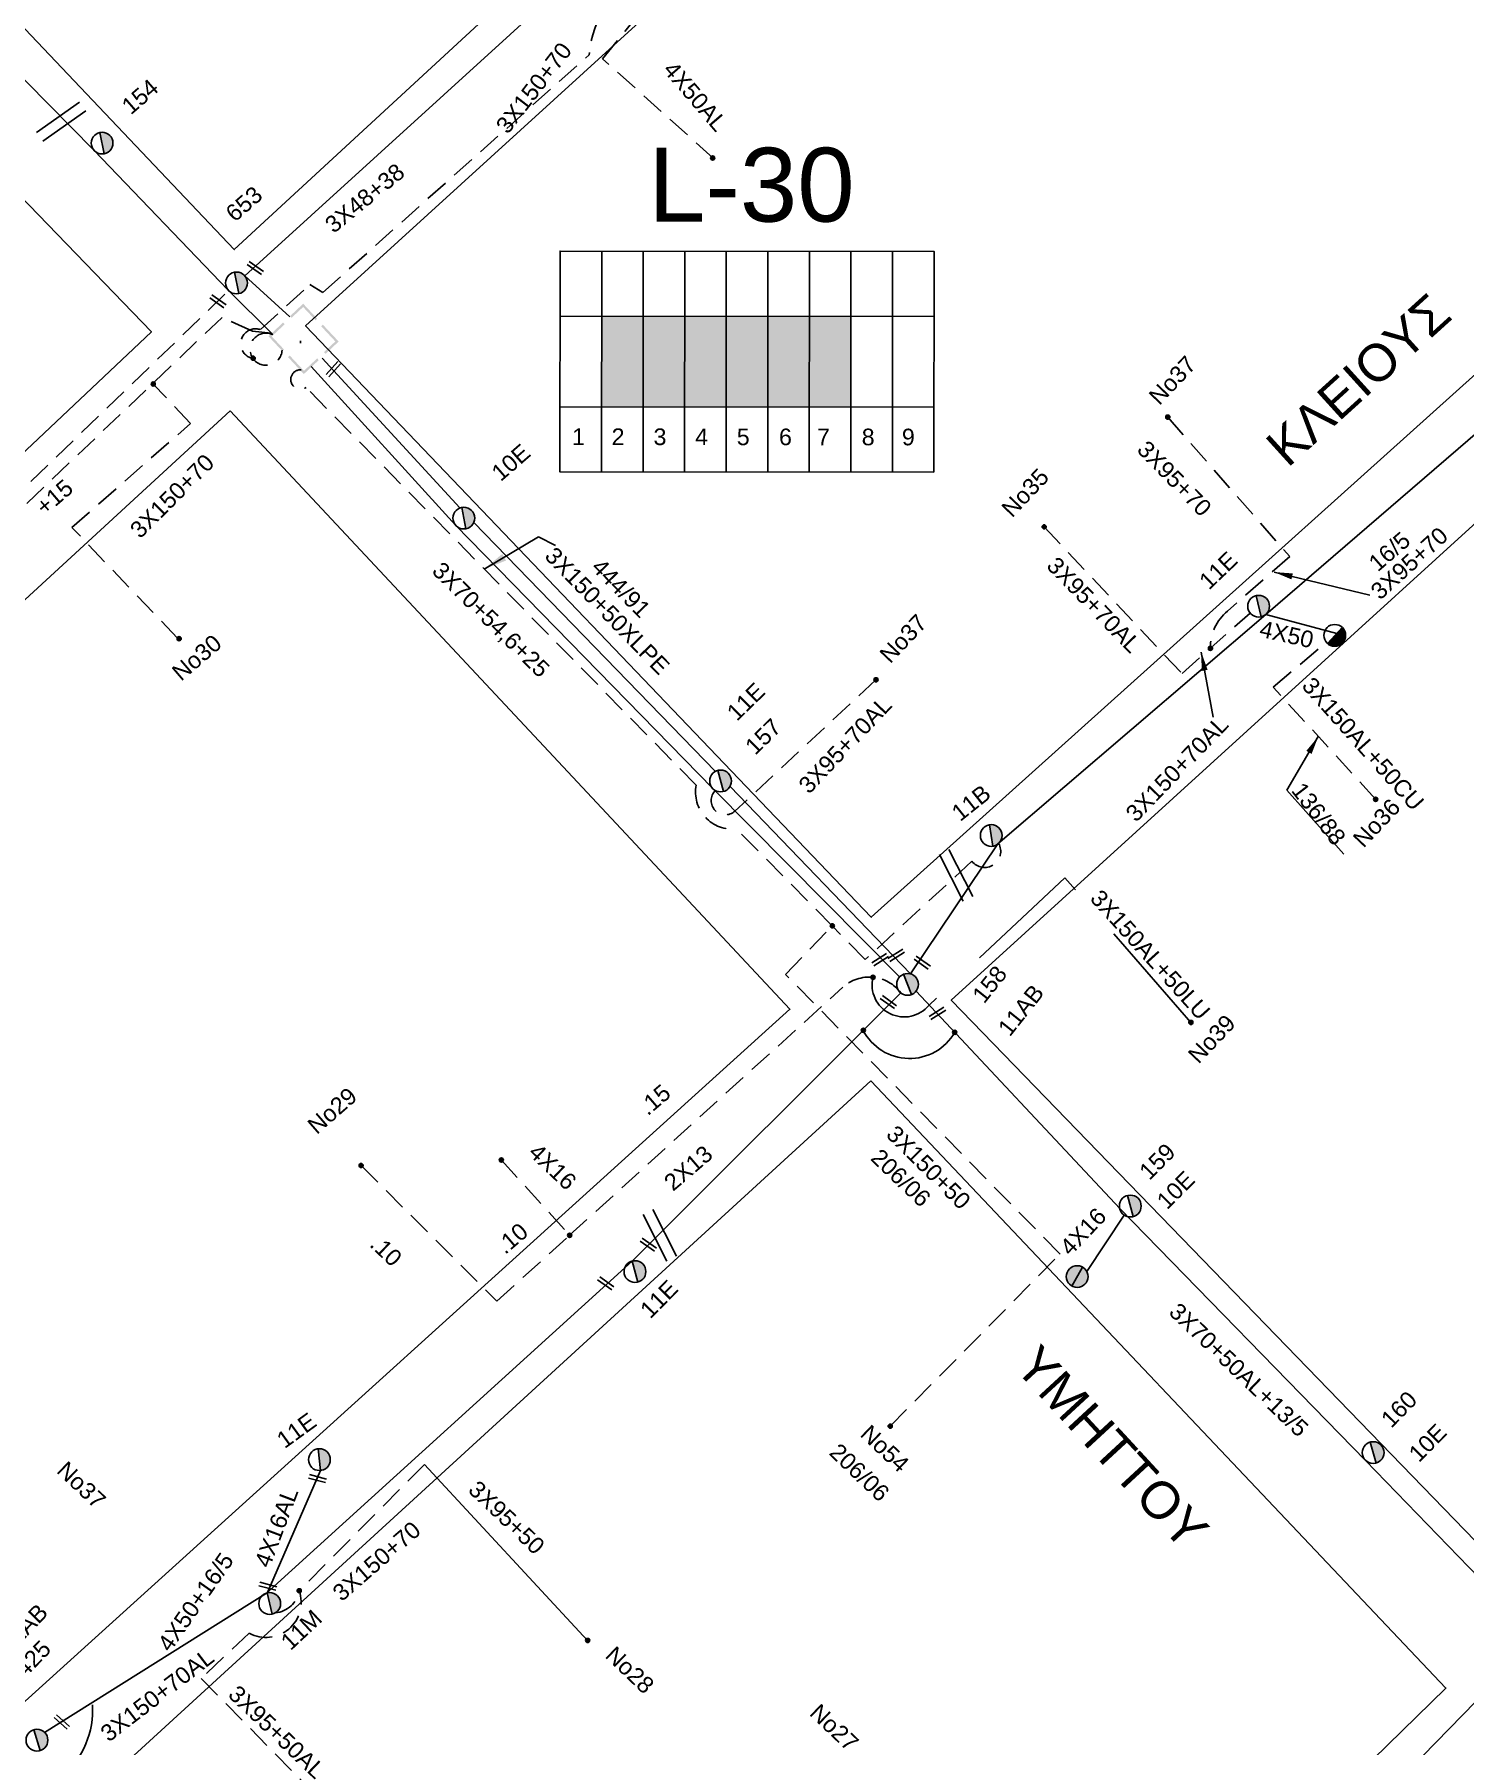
# Model space of a CAD drawing. Header units: millimetres. Extents: x 745 to 5694, y 762 to 3401.
# Drawn here: x 2304 to 2458.9, y 1623 to 1808.3 of the extents above; entities that cross this region are included whole.
import ezdxf
from ezdxf.enums import TextEntityAlignment as Align

# ---------------------------------------------------------------- set-up
doc = ezdxf.new("R2010")
doc.units = ezdxf.units.MM
doc.linetypes.add('DASHED', pattern=[19.05, 12.7, -6.35])
for name, color, linetype in [('Άγνωστα', 7, 'Continuous'), ('Ασφαλειοκιβώτια Χ.Τ 9 αναχωρήσεων', 7, 'Continuous'), ('Γυμνά εναέρια ΧΤ (3Φ)   4x16AL', 7, 'Continuous'), ('Γυμνά εναέρια ΧΤ και ΦΟΠ (3Φ)   4x50+16AL', 7, 'Continuous'), ('Εναέρια παροχή ΧΤ 4x16', 7, 'SYN_LINE'), ('Επιγραφές - Σχήματα', 7, 'Continuous'), ('Καλώδια ΧΤ   3x150+70AL', 7, 'DASHED'), ('Καλώδια ΧΤ   3x150AL+50CU', 7, 'DASHED'), ('Μηχανική τομή', 7, 'Continuous'), ('Στύλος Ξύλινος', 7, 'Continuous'), ('Στύλος Ξύλινος @ 1', 7, 'Continuous'), ('Στύλος ΦΜ', 7, 'Continuous'), ('Στύλος ΦΜ @ 1', 7, 'Continuous'), ('Συνδέσεις', 7, 'Continuous'), ('Τομή', 7, 'Continuous'), ('Υπόβαθρο ΔΕΗ', 7, 'Continuous'), ('Υπόγεια Καλώδια Δικτύου ΧΤ   .10', 7, 'DASHED'), ('Υπόγεια Καλώδια Δικτύου ΧΤ   .15', 7, 'DASHED'), ('Υπόγεια καλώδια Παροχών ΧΤ   4x50AL', 7, 'DASHED')]:
    doc.layers.add(name, color=color, linetype=linetype)
doc.styles.add('arial', font='arial.ttf')
doc.styles.get("Standard").update_dxf_attribs({"font": 'arial.ttf'})
doc.linetypes.add('SYN_LINE', pattern='A,0.5,-0.0001,["/\\/\\/\\/",Standard,S=0.1,R=0,X=0,Y=-0.05],-0.25', length=0.7501)
doc.dimstyles.new('ISO-25', dxfattribs={"dimtxt": 2.5, "dimasz": 2.5, "dimexe": 1.25, "dimexo": 0.625, "dimtad": 1, "dimtxsty": 'Standard', "dimcen": 2.5, "dimadec": 0, "dimazin": 0, "dimtfac": 1, "dimtmove": 0, "dimatfit": 3, "dimfxl": 1, "dimarcsym": 0})

# ---------------------------------------------------------------- blocks, each defined once
blk = doc.blocks.new('ΥΠΑΡΧΩΝ ΤΣΙΜΕΝΤΕΝΙΟΣ ΣΤΥΛΟΣ')
at = {"layer": 'Στύλος ΦΜ'}
blk.add_hatch(color=256, dxfattribs=at).paths.add_polyline_path([(-1.29, -2.28, 0.574793), (2.62, 0, 0.268822), (1.3, 2.27)])
blk.add_line((-1.29, -2.28), (1.3, 2.27), dxfattribs=at)
blk.add_circle((0, 0), 2.62, dxfattribs=at)
at = {"layer": 'Στύλος ΦΜ', "flags": 4}
for tag, p in [('ΑΡΙΘΜΟΣ', (-4.68, 8.05)), ('ΤΥΠΟΣ', (-4.91, 3.03))]:
    blk.add_attdef(tag, p, '', height=4, dxfattribs=at)
blk = doc.blocks.new('ΑΣΦΑΛΕΙΟΚΙΒΩΤΙΟ ΥΠΟΣΤΑΘΜΟΥ 9 ΑΝΑΧΩΡΗΣΕΩΝ')
at = {"layer": 'Ασφαλειοκιβώτια Χ.Τ 9 αναχωρήσεων', "ltscale": 40}
for p, q in [((-23.8, 40.36), (24.02, 40.36)), ((-9.72, 40.36), (-9.72, -40.64)), ((9.94, 40.36), (9.94, -40.64)), ((-23.8, 31.36), (24.02, 31.36)), ((-23.8, 22.36), (24.02, 22.36)), ((-23.8, 13.36), (24.02, 13.36)), ((-23.8, 4.36), (24.02, 4.36)), ((-23.8, -4.64), (24.02, -4.64)), ((-23.8, -13.64), (24.02, -13.64)), ((-23.8, -22.64), (24.02, -22.64)), ((-23.8, -31.64), (24.02, -31.64))]:
    blk.add_line(p, q, dxfattribs=at)
at = {"layer": 'Ασφαλειοκιβώτια Χ.Τ 9 αναχωρήσεων'}
blk.add_lwpolyline([(-23.8, -40.64), (24.02, -40.64), (24.02, 40.36), (-23.8, 40.36)], close=True, dxfattribs=at)
for s, p in [('1', (-17.96, 37.74)), ('2', (-17.96, 29.17)), ('3', (-17.96, 20.09)), ('4', (-17.96, 11.07)), ('5', (-17.96, 2.06)), ('6', (-17.96, -7.08)), ('7', (-17.96, -15.32)), ('8', (-17.96, -25)), ('9', (-17.96, -33.7))]:
    blk.add_text(s, height=3.6, rotation=270, dxfattribs=at).set_placement(p)
at = {"layer": 'Ασφαλειοκιβώτια Χ.Τ 9 αναχωρήσεων', "ltscale": 40}
for tag, height, p in [('ΟΝΟΜΑ', 5, (-0.16, 44.31)), ('ΚΕΙΜΕΝΟ 1', 2, (17.06, 35.59)), ('ΚΕΙΜΕΝΟ 2', 2, (17.06, 26.88)), ('ΚΕΙΜΕΝΟ 3', 2, (17.06, 17.69)), ('ΚΕΙΜΕΝΟ 4', 2, (17.06, 8.71)), ('ΚΕΙΜΕΝΟ 5', 2, (17.06, -0.13)), ('ΚΕΙΜΕΝΟ 6', 2, (17.06, -9.05)), ('ΚΕΙΜΕΝΟ 7', 2, (17.06, -18.13)), ('ΚΕΙΜΕΝΟ 8', 2, (17.06, -26.85)), ('ΚΕΙΜΕΝΟ 9', 2, (17.06, -35.99)), ('ΣΧ', 2, (-0.1, -42.64))]:
    blk.add_attdef(tag, text='', height=height, dxfattribs=at).set_placement(p, align=Align.MIDDLE_CENTER)
blk = doc.blocks.new('ΤΟΜΗ')
at = {"layer": 'Τομή', "ltscale": 40}
for p, q in [((-5.68, 0), (5.68, 0)), ((5.68, -2.33), (-5.68, -2.33))]:
    blk.add_line(p, q, dxfattribs=at)
blk = doc.blocks.new('ΜΗΧΑΝΙΚΗ ΤΟΜΗ')
at = {"layer": 'Μηχανική τομή', "ltscale": 40}
for p, q in [((-1.89, 0.78), (1.89, 0.78)), ((1.89, 0), (-1.89, 0))]:
    blk.add_line(p, q, dxfattribs=at)
blk = doc.blocks.new('_ΣΥΝΔΕΣΗ')
at = {"layer": 'Συνδέσεις', "linetype": 'SYN_LINE', "ltscale": 40}
blk.add_hatch(color=256, dxfattribs=at).paths.add_polyline_path([(0.5, -0.01, 1), (-0.5, -0.01, 1)])
at = {"layer": 'Συνδέσεις'}
blk.add_circle((0, -0.01), 0.5, dxfattribs=at)
blk = doc.blocks.new('ΥΠΑΡΧΩΝ ΞΥΛΙΝΟΣ ΣΤΥΛΟΣ')
at = {"layer": 'Στύλος Ξύλινος'}
h = blk.add_hatch(color=7, dxfattribs=at)
h.paths.add_polyline_path([(-2.62, 0, 0.270008), (-1.29, -2.28), (1.3, 2.27, 0.576266)])
h.paths.add_polyline_path([(-1.29, -2.28, 0.574793), (2.62, 0, 0.268822), (1.3, 2.27)])
at = {"layer": 'Στύλος Ξύλινος', "color": 7}
blk.add_line((-1.29, -2.28), (1.3, 2.27), dxfattribs=at)
blk.add_circle((0, 0), 2.62, dxfattribs=at)
at = {"layer": 'Στύλος Ξύλινος', "flags": 4}
for tag, p in [('ΑΡΙΘΜΟΣ', (-4.91, 8.6)), ('ΤΥΠΟΣ', (-4.85, 3.39))]:
    blk.add_attdef(tag, p, '', height=4, dxfattribs=at)

msp = doc.modelspace()

# ---------------------------------------------------------------- hatches: boundary and pattern name
at = {"layer": 'Άγνωστα', "ltscale": 0.2}
for color, points in [(173, [(2365.42, 1777.81), (2365.41, 1767.99), (2369.91, 1767.98), (2369.92, 1777.81)]), (2, [(2369.92, 1777.81), (2369.91, 1767.98), (2374.41, 1767.98), (2374.42, 1777.81)]), (151, [(2374.42, 1777.81), (2374.41, 1767.98), (2378.91, 1767.97), (2378.92, 1777.8)]), (6, [(2378.92, 1777.8), (2378.91, 1767.97), (2383.41, 1767.97), (2383.42, 1777.8)]), (85, [(2383.42, 1777.8), (2383.41, 1767.97), (2387.91, 1767.97), (2387.92, 1777.79)]), (1, [(2387.92, 1777.79), (2387.91, 1767.97), (2392.41, 1767.96), (2392.42, 1777.79)])]:
    msp.add_hatch(color=color, dxfattribs=at).paths.add_polyline_path(points)
at = {"layer": 'Επιγραφές - Σχήματα', "ltscale": 0.2}
h = msp.add_hatch(color=7, dxfattribs=at)
h.paths.add_polyline_path([(2334.62, 1777.55), (2333.11, 1779.16), (2332.7, 1778.78), (2332.71, 1778.44), (2333.1, 1778.81), (2334.44, 1777.38)])
h.paths.add_polyline_path([(2336.95, 1775.07), (2335.23, 1776.9), (2335.05, 1776.73), (2336.59, 1775.08), (2335.51, 1774.07), (2335.85, 1774.04)])
h.paths.add_polyline_path([(2335.85, 1774.04), (2335.51, 1774.07), (2335.35, 1773.92), (2335.52, 1773.74)])
h.paths.add_polyline_path([(2334.79, 1773.06), (2334.62, 1773.24), (2333.19, 1771.9), (2333.08, 1772.02), (2333.06, 1771.67), (2333.18, 1771.55)])
h.paths.add_polyline_path([(2333.08, 1772.02), (2331.65, 1773.55), (2331.47, 1773.38), (2333.06, 1771.67)])
h.paths.add_polyline_path([(2331.04, 1774.2), (2329.7, 1775.63), (2331.11, 1776.94), (2330.94, 1777.13), (2329.35, 1775.64), (2330.86, 1774.03)])
h.paths.add_polyline_path([(2332.71, 1778.44), (2332.7, 1778.78), (2331.69, 1777.83), (2331.86, 1777.65)])

# ---------------------------------------------------------------- linework, layer by layer
at = {"layer": 'Άγνωστα', "color": 2}
msp.add_line((2442.95, 1610.31), (2465.58, 1633.44), dxfattribs=at)
at = {"layer": 'Άγνωστα', "color": 173}
for points in [[(2326.78, 1782.18), (2362.69, 1814.87), (2394.68, 1843.6), (2427.4, 1873.97)], [(2331.67, 1777.74), (2326.78, 1782.18)]]:
    msp.add_lwpolyline(points, dxfattribs=at)
at = {"layer": 'Άγνωστα', "color": 6}
msp.add_lwpolyline([(2329.81, 1775.83), (2325, 1780.63), (2310.44, 1795.79)], dxfattribs=at)
at = {"layer": 'Άγνωστα', "color": 85}
for points in [[(2398.88, 1706.6), (2408.35, 1720.67), (2437.35, 1745.51), (2469.13, 1772.88), (2497.71, 1797.2)], [(2437.35, 1745.51), (2445.05, 1743.46)], [(2305.1, 1624.48), (2329.14, 1639.56), (2368.72, 1675.51)], [(2363.91, 1634.44), (2346.23, 1653.48)]]:
    msp.add_lwpolyline(points, dxfattribs=at)
at = {"layer": 'Άγνωστα', "color": 2, "linetype": 'DASHED', "ltscale": 0.2}
msp.add_lwpolyline([(2329.65, 1775.99), (2327.61, 1776.21), (2324.33, 1777.69), (2295.36, 1750.09, -0.994123), (2294.43, 1751.06, -0.40701)], format="xyb", dxfattribs=at)
at = {"layer": 'Άγνωστα', "color": 1, "linetype": 'DASHED', "ltscale": 0.2}
msp.add_lwpolyline([(2405.53, 1718.8), (2393.97, 1708.15), (2390.41, 1711.8), (2380.05, 1722.28, -0.502413), (2375.67, 1727.04), (2333.43, 1770.1, -1.417889), (2332.88, 1772.01)], format="xyb", dxfattribs=at)
at = {"layer": 'Άγνωστα', "color": 151, "linetype": 'SYN_LINE', "ltscale": 20}
msp.add_lwpolyline([(2397.69, 1706.27), (2377.47, 1726.66), (2349.61, 1755.19), (2333.98, 1772.37)], dxfattribs=at)
at = {"layer": 'Άγνωστα', "color": 85, "linetype": 'SYN_LINE', "ltscale": 20}
for points in [[(2335.17, 1773.28), (2350.07, 1757.06)], [(2351.58, 1755.49), (2377.77, 1728.53)], [(2379.34, 1726.91), (2398.88, 1706.6)]]:
    msp.add_lwpolyline(points, dxfattribs=at)
at = {"layer": 'Άγνωστα', "color": 2, "linetype": 'DASHED', "ltscale": 0.2}
msp.add_lwpolyline([(2319.5, 1742.96), (2308.06, 1754.94), (2320.92, 1766.2), (2316.8, 1770.52)], dxfattribs=at)
at = {"layer": 'Άγνωστα', "color": 85, "linetype": 'DASHED', "ltscale": 0.2}
for points in [[(2426.74, 1766.88), (2439.94, 1751.8), (2433.21, 1745.88)], [(2413.35, 1755.01), (2428.28, 1739.12)], [(2322.06, 1630.32), (2334.71, 1617.45)]]:
    msp.add_lwpolyline(points, dxfattribs=at)
at = {"layer": 'Άγνωστα', "color": 151, "linetype": 'DASHED', "ltscale": 0.2}
msp.add_lwpolyline([(2395.13, 1738.44), (2379.87, 1724.24, -0.984433), (2377.74, 1726.45, -1.211963)], format="xyb", dxfattribs=at)
at = {"layer": 'Άγνωστα', "color": 151, "linetype": 'DASHED'}
msp.add_lwpolyline([(2429.23, 1701.34), (2415.6, 1717.02), (2400.89, 1703.23, -0.799997), (2394.81, 1706.24, -1.435126)], format="xyb", dxfattribs=at)
at = {"layer": 'Άγνωστα', "color": 1, "linetype": 'DASHED', "ltscale": 0.2}
for points in [[(2415.07, 1676.27), (2385.34, 1706.55), (2390.41, 1711.8)], [(2396.67, 1657.63), (2415.07, 1676.27)]]:
    msp.add_lwpolyline(points, dxfattribs=at)
at = {"layer": 'Άγνωστα', "color": 151}
for points in [[(2368.72, 1675.51), (2397.83, 1704.55)], [(2466.04, 1635.43), (2448.15, 1653.93), (2421.54, 1681.21), (2399.48, 1704.74)]]:
    msp.add_lwpolyline(points, dxfattribs=at)
at = {"layer": 'Άγνωστα', "color": 85, "linetype": 'DASHED', "ltscale": 0.2}
msp.add_arc((2436.34, 1742), 4.99, 128.9269, 181.6009, dxfattribs=at)
at = {"layer": 'Άγνωστα', "color": 1, "linetype": 'DASHED', "ltscale": 0.2}
msp.add_arc((2406.91, 1719.86), 1.74, 217.2586, 29.8218, dxfattribs=at)
at = {"layer": 'Γυμνά εναέρια ΧΤ (3Φ)   4x16AL', "color": 85, "ltscale": 0.2}
msp.add_lwpolyline([(2329.21, 1639.57), (2334.99, 1652.84)], dxfattribs=at)
at = {"layer": 'Γυμνά εναέρια ΧΤ και ΦΟΠ (3Φ)   4x50+16AL', "color": 85}
msp.add_lwpolyline([(2310.44, 1795.79), (2286.18, 1820.42), (2260, 1848.33)], dxfattribs=at)
at = {"layer": 'Γυμνά εναέρια ΧΤ και ΦΟΠ (3Φ)   4x50+16AL', "color": 2, "linetype": 'DASHED', "ltscale": 0.2}
msp.add_lwpolyline([(2295.38, 1751.99), (2325.05, 1780.59)], dxfattribs=at)
at = {"layer": 'Εναέρια παροχή ΧΤ 4x16', "color": 151, "linetype": 'DASHED', "ltscale": 0.2}
msp.add_lwpolyline([(2354.57, 1686.45), (2361.96, 1678.31)], dxfattribs=at)
at = {"layer": 'Εναέρια παροχή ΧΤ 4x16', "color": 151, "linetype": 'SYN_LINE', "ltscale": 8}
msp.add_lwpolyline([(2417.98, 1674.37), (2422.03, 1680.49)], dxfattribs=at)
at = {"layer": 'Επιγραφές - Σχήματα', "color": 7, "ltscale": 0.2}
msp.add_line((2332.83, 1774.91), (2332.83, 1775.16), dxfattribs=at)
at = {"layer": 'Επιγραφές - Σχήματα', "color": 6, "linetype": 'DASHED', "ltscale": 0.2}
for centre, radius, start, end in [((2327.96, 1774.83), 1.62, 71.8718, 259.409), ((2329.09, 1774.24), 1.74, 65.2916, 356.2847)]:
    msp.add_arc(centre, radius, start, end, dxfattribs=at)
at = {"layer": 'Επιγραφές - Σχήματα', "ltscale": 0.2}
for centre, radius, start, end in [((2398.77, 1703.08), 5.64, 207.3128, 330.1403), ((2300.99, 1626.86), 9.31, 257.1063, 3.7368)]:
    msp.add_arc(centre, radius, start, end, dxfattribs=at)
at = {"layer": 'Καλώδια ΧΤ   3x150+70AL', "color": 85, "ltscale": 0.2}
msp.add_lwpolyline([(2428.28, 1739.12), (2435.66, 1745.67)], dxfattribs=at)
at = {"layer": 'Καλώδια ΧΤ   3x150+70AL', "color": 85, "linetype": 'DASHED', "ltscale": 0.2}
msp.add_lwpolyline([(2346.23, 1653.48), (2332.68, 1639.81, -0.683076), (2327.27, 1635.22), (2322.06, 1630.32)], format="xyb", dxfattribs=at)
msp.add_arc((2329.83, 1640.3), 2.89, 275.1913, 350.2295, dxfattribs=at)
at = {"layer": 'Καλώδια ΧΤ   3x150AL+50CU', "color": 6, "ltscale": 0.2}
msp.add_lwpolyline([(2328.47, 1776.36), (2333.83, 1781.25), (2335.25, 1780.39), (2364.06, 1806.11)], dxfattribs=at)
at = {"layer": 'Καλώδια ΧΤ   3x150AL+50CU', "color": 85, "ltscale": 0.2}
msp.add_lwpolyline([(2449.25, 1725.51), (2438.15, 1737.66), (2443.92, 1742.51)], dxfattribs=at)
at = {"layer": 'Καλώδια ΧΤ   3x150AL+50CU', "color": 6, "ltscale": 0.2}
msp.add_arc((2377.11, 1804.82), 13.11, 123.2641, 174.3605, dxfattribs=at)
at = {"layer": 'Υπόβαθρο ΔΕΗ'}
for points in [[(2391, 1899.76), (2418.07, 1870.3), (2325.64, 1785.03), (2264.31, 1849.67), (2316.14, 1898.79)], [(2426.89, 1861.9), (2333.37, 1776.78), (2394.62, 1712.73), (2488.22, 1796.82), (2426.89, 1861.9)], [(2170.53, 1763.57), (2254.37, 1840.62), (2316.67, 1776.12), (2234.05, 1698.16), (2170.53, 1763.57)], [(2495.82, 1787.95), (2403.28, 1703.75), (2466.85, 1638.2), (2556.11, 1723.78), (2495.82, 1787.95)], [(2325.21, 1767.56), (2241.8, 1690.88), (2302.62, 1627.51), (2385.81, 1702.77), (2325.21, 1767.56)], [(2394.57, 1695.01), (2311.33, 1618.83), (2376.26, 1550.52), (2456.86, 1629.28), (2394.57, 1695.01)]]:
    msp.add_lwpolyline(points, dxfattribs=at)
at = {"layer": 'Υπόγεια Καλώδια Δικτύου ΧΤ   .10', "color": 151, "ltscale": 0.2}
for points in [[(2339.38, 1685.85), (2354.09, 1671.16)], [(2354.09, 1671.16), (2361.96, 1678.31)]]:
    msp.add_lwpolyline(points, dxfattribs=at)
at = {"layer": 'Υπόγεια Καλώδια Δικτύου ΧΤ   .15', "color": 151, "ltscale": 0.2}
msp.add_lwpolyline([(2361.96, 1678.31), (2391.53, 1705.15, -0.44148), (2397.83, 1704.55)], format="xyb", dxfattribs=at)
at = {"layer": 'Υπόγεια καλώδια Παροχών ΧΤ   4x50AL', "color": 7, "ltscale": 0.2}
msp.add_line((2365.53, 1805.68), (2369.1, 1810.09), dxfattribs=at)
msp.add_lwpolyline([(2377.55, 1794.89), (2365.53, 1805.68)], dxfattribs=at)

# ---------------------------------------------------------------- block references
at = {"layer": 'Άγνωστα', "color": 1, "ltscale": 0.2, "xscale": 0.5000000000000333, "yscale": 0.5000000000000333, "zscale": 0.5000000000000333, "rotation": 89.94801985807915}
msp.add_blockref('ΑΣΦΑΛΕΙΟΚΙΒΩΤΙΟ ΥΠΟΣΤΑΘΜΟΥ 9 ΑΝΑΧΩΡΗΣΕΩΝ', (2381.1, 1772.83), dxfattribs=at)
at = {"layer": 'Μηχανική τομή'}
for p, xscale, yscale, zscale, rotation in [((2328.04, 1783.19), 0.500000000000188, 0.500000000000188, 0.500000000000188, 144.6680282143137), ((2323.98, 1779.59), 0.500000000000188, 0.500000000000188, 0.500000000000188, 144.6680282143137), ((2336.22, 1772.22), 0.5000000000001545, 0.5000000000001545, 0.5000000000001545, 228.1841056082146), ((2395.49, 1708.3), 0.500000000000327, 0.500000000000327, 0.500000000000327, 212.4157896722418), ((2397.23, 1708.78), 0.500000000000327, 0.500000000000327, 0.500000000000327, 212.4157896722418), ((2400.26, 1707.97), 0.500000000000188, 0.500000000000188, 0.500000000000188, 144.6680282143137), ((2396.6, 1703.71), 0.500000000000188, 0.500000000000188, 0.500000000000188, 144.6680282143137), ((2401.68, 1702.49), 0.500000000000327, 0.500000000000327, 0.500000000000327, 212.4157896722418), ((2370.59, 1677.45), 0.500000000000188, 0.500000000000188, 0.500000000000188, 144.6680282143137), ((2365.99, 1673.25), 0.500000000000188, 0.500000000000188, 0.500000000000188, 144.6680282143137), ((2334.61, 1651.77), 0.4999999999997991, 0.4999999999997991, 0.4999999999997991, 344.8908445162861), ((2329.23, 1640.11), 0.4999999999997991, 0.4999999999997991, 0.4999999999997991, 344.8908445162861), ((2306.83, 1625.46), 0.4999999999998888, 0.4999999999998888, 0.4999999999998888, 318.0999904324225)]:
    msp.add_blockref('ΜΗΧΑΝΙΚΗ ΤΟΜΗ', p, dxfattribs=dict(at, xscale=xscale, yscale=yscale, zscale=zscale, rotation=rotation))
at = {"layer": 'Στύλος Ξύλινος @ 1', "ltscale": 40, "xscale": 0.4499999999998181, "yscale": 0.4499999999998181, "zscale": 0.4499999999998181}
msp.add_blockref('ΥΠΑΡΧΩΝ ΞΥΛΙΝΟΣ ΣΤΥΛΟΣ', (2416.93, 1673.83), dxfattribs=at)
at = {"layer": 'Στύλος ΦΜ @ 1', "ltscale": 40}
ref = msp.add_blockref('ΥΠΑΡΧΩΝ ΤΣΙΜΕΝΤΕΝΙΟΣ ΣΤΥΛΟΣ', (2311.33, 1796.56), dxfattribs=dict(at, xscale=0.4499999999997835, yscale=0.4499999999997835, zscale=0.4499999999997835, rotation=40.95267423714073))
ref.add_attrib('ΤΥΠΟΣ', '154', (2314.44, 1799.54), dxfattribs={"layer": 'Στύλος ΦΜ', "height": 1.8, "rotation": 40.9527, "flags": 4})
ref = msp.add_blockref('ΥΠΑΡΧΩΝ ΤΣΙΜΕΝΤΕΝΙΟΣ ΣΤΥΛΟΣ', (2325.89, 1781.41), dxfattribs=dict(at, xscale=0.4499999999998218, yscale=0.4499999999998218, zscale=0.4499999999998218, rotation=41.00104236756894))
ref.add_attrib('ΤΥΠΟΣ', '653', (2325.7, 1787.93), dxfattribs={"layer": 'Στύλος ΦΜ', "height": 1.8, "rotation": 41.001, "flags": 4})
ref = msp.add_blockref('ΥΠΑΡΧΩΝ ΤΣΙΜΕΝΤΕΝΙΟΣ ΣΤΥΛΟΣ', (2350.5, 1755.96), dxfattribs=dict(at, xscale=0.4499999999996231, yscale=0.4499999999996231, zscale=0.4499999999996231, rotation=40.96819500146045))
ref.add_attrib('ΤΥΠΟΣ', '10E', (2354.49, 1759.84), dxfattribs={"layer": 'Στύλος ΦΜ', "height": 1.8, "rotation": 40.9682, "flags": 4})
ref = msp.add_blockref('ΥΠΑΡΧΩΝ ΤΣΙΜΕΝΤΕΝΙΟΣ ΣΤΥΛΟΣ', (2436.58, 1746.41), dxfattribs=dict(at, xscale=0.4499999999997497, yscale=0.4499999999997497, zscale=0.4499999999997497, rotation=43.67834934566977))
ref.add_attrib('ΤΥΠΟΣ', '11E', (2431.2, 1748.1), dxfattribs={"layer": 'Στύλος ΦΜ', "height": 1.8, "rotation": 43.6783, "flags": 4})
at = {"layer": 'Στύλος ΦΜ @ 1', "ltscale": 40, "xscale": 0.4499999999996779, "yscale": 0.4499999999996779, "zscale": 0.4499999999996779, "rotation": 346.8465568456768}
msp.add_blockref('ΥΠΑΡΧΩΝ ΤΣΙΜΕΝΤΕΝΙΟΣ ΣΤΥΛΟΣ', (2444.82, 1743.26), dxfattribs=at)
at = {"layer": 'Στύλος ΦΜ @ 1', "ltscale": 40}
ref = msp.add_blockref('ΥΠΑΡΧΩΝ ΤΣΙΜΕΝΤΕΝΙΟΣ ΣΤΥΛΟΣ', (2378.31, 1727.49), dxfattribs=dict(at, xscale=0.4499999999995115, yscale=0.4499999999995115, zscale=0.4499999999995115, rotation=44.32560250371633))
ref.add_attrib('ΤΥΠΟΣ', '11E', (2380.07, 1733.88), dxfattribs={"layer": 'Στύλος ΦΜ', "height": 1.8, "rotation": 44.3256, "flags": 4})
ref.add_attrib('ΑΡΙΘΜΟΣ', '157', (2382.05, 1730.2), dxfattribs={"layer": 'Στύλος ΦΜ', "height": 1.8, "rotation": 44.3256, "flags": 4})
ref = msp.add_blockref('ΥΠΑΡΧΩΝ ΤΣΙΜΕΝΤΕΝΙΟΣ ΣΤΥΛΟΣ', (2407.62, 1721.59), dxfattribs=dict(at, xscale=0.4499999999996632, yscale=0.4499999999996632, zscale=0.4499999999996632, rotation=38.61837870794744))
ref.add_attrib('ΤΥΠΟΣ', '11B', (2404.25, 1723.03), dxfattribs={"layer": 'Στύλος ΦΜ', "height": 1.8, "rotation": 38.6184, "flags": 4})
ref = msp.add_blockref('ΥΠΑΡΧΩΝ ΤΣΙΜΕΝΤΕΝΙΟΣ ΣΤΥΛΟΣ', (2398.56, 1705.47), dxfattribs=dict(at, xscale=0.4499999999995979, yscale=0.4499999999995979, zscale=0.4499999999995979, rotation=51.52667183343827))
ref.add_attrib('ΤΥΠΟΣ', '158', (2406.84, 1703.28), dxfattribs={"layer": 'Στύλος ΦΜ', "height": 1.8, "rotation": 51.5267, "flags": 4})
ref.add_attrib('ΑΡΙΘΜΟΣ', '11AB', (2409.62, 1699.71), dxfattribs={"layer": 'Στύλος ΦΜ', "height": 1.8, "rotation": 51.5267, "flags": 4})
ref = msp.add_blockref('ΥΠΑΡΧΩΝ ΤΣΙΜΕΝΤΕΝΙΟΣ ΣΤΥΛΟΣ', (2422.68, 1681.47), dxfattribs=dict(at, xscale=0.4499999999996729, yscale=0.4499999999996729, zscale=0.4499999999996729, rotation=45.06067769272084))
ref.add_attrib('ΤΥΠΟΣ', '159', (2424.75, 1684.18), dxfattribs={"layer": 'Στύλος ΦΜ', "height": 1.8, "rotation": 45.0607, "flags": 4})
ref.add_attrib('ΑΡΙΘΜΟΣ', '10E', (2426.65, 1680.99), dxfattribs={"layer": 'Στύλος ΦΜ', "height": 1.8, "rotation": 45.0607, "flags": 4})
ref = msp.add_blockref('ΥΠΑΡΧΩΝ ΤΣΙΜΕΝΤΕΝΙΟΣ ΣΤΥΛΟΣ', (2369.04, 1674.37), dxfattribs=dict(at, xscale=0.4499999999997977, yscale=0.4499999999997977, zscale=0.4499999999997977, rotation=45.30313512129512))
ref.add_attrib('ΤΥΠΟΣ', '11E', (2370.7, 1669.18), dxfattribs={"layer": 'Στύλος ΦΜ', "height": 1.8, "rotation": 45.3031, "flags": 4})
ref = msp.add_blockref('ΥΠΑΡΧΩΝ ΤΣΙΜΕΝΤΕΝΙΟΣ ΣΤΥΛΟΣ', (2448.98, 1654.77), dxfattribs=dict(at, xscale=0.4499999999997081, yscale=0.4499999999997081, zscale=0.4499999999997081, rotation=45.32915446314183))
ref.add_attrib('ΤΥΠΟΣ', '160', (2450.94, 1657.35), dxfattribs={"layer": 'Στύλος ΦΜ', "height": 1.8, "rotation": 45.3292, "flags": 4})
ref.add_attrib('ΑΡΙΘΜΟΣ', '10E', (2453.94, 1653.62), dxfattribs={"layer": 'Στύλος ΦΜ', "height": 1.8, "rotation": 45.3292, "flags": 4})
ref = msp.add_blockref('ΥΠΑΡΧΩΝ ΤΣΙΜΕΝΤΕΝΙΟΣ ΣΤΥΛΟΣ', (2334.86, 1654.01), dxfattribs=dict(at, xscale=0.4499999999997763, yscale=0.4499999999997763, zscale=0.4499999999997763, rotation=35.8815998261688))
ref.add_attrib('ΤΥΠΟΣ', '11E', (2331.09, 1655.14), dxfattribs={"layer": 'Στύλος ΦΜ', "height": 1.8, "rotation": 35.8816, "flags": 4})
ref = msp.add_blockref('ΥΠΑΡΧΩΝ ΤΣΙΜΕΝΤΕΝΙΟΣ ΣΤΥΛΟΣ', (2329.48, 1638.43), dxfattribs=dict(at, xscale=0.4499999999997529, yscale=0.4499999999997529, zscale=0.4499999999997529, rotation=43.10577544619769))
ref.add_attrib('ΤΥΠΟΣ', '11M', (2331.73, 1633.26), dxfattribs={"layer": 'Στύλος ΦΜ', "height": 1.8, "rotation": 43.1058, "flags": 4})
ref = msp.add_blockref('ΥΠΑΡΧΩΝ ΤΣΙΜΕΝΤΕΝΙΟΣ ΣΤΥΛΟΣ', (2304.28, 1623.64), dxfattribs=dict(at, xscale=0.4499999999996963, yscale=0.4499999999996963, zscale=0.4499999999996963, rotation=45.93260752556584))
ref.add_attrib('ΤΥΠΟΣ', '11AB', (2301.33, 1632.91), dxfattribs={"layer": 'Στύλος ΦΜ', "height": 1.8, "rotation": 45.9326, "flags": 4})
ref.add_attrib('ΑΡΙΘΜΟΣ', '425', (2303.02, 1630.36), dxfattribs={"layer": 'Στύλος ΦΜ', "height": 1.8, "rotation": 45.9326, "flags": 4})
at = {"layer": 'Συνδέσεις', "xscale": 0.4499999999998181, "yscale": 0.4499999999998181, "zscale": 0.4499999999998181}
for p in [(2377.45, 1794.95), (2327.69, 1773.27), (2316.87, 1770.48), (2426.74, 1766.89), (2413.35, 1755.01), (2319.67, 1742.9), (2431.36, 1741.86), (2395.14, 1738.45), (2449.25, 1725.51), (2390.41, 1711.81), (2394.81, 1706.24), (2429.24, 1701.35), (2393.77, 1700.5), (2403.66, 1700.28), (2354.57, 1686.45), (2339.38, 1685.86), (2361.96, 1678.31), (2396.68, 1657.64), (2332.68, 1639.82), (2363.91, 1634.44)]:
    msp.add_blockref('_ΣΥΝΔΕΣΗ', p, dxfattribs=at)
at = {"layer": 'Τομή'}
for p, xscale, yscale, zscale, rotation in [((2307.23, 1798.4), 0.5000000000001773, 0.5000000000001773, 0.5000000000001773, 215.0876340432267), ((2404.33, 1717.53), 0.4999999999999873, 0.4999999999999873, 0.4999999999999873, 296.8981829702686), ((2372.24, 1678.56), 0.4999999999999873, 0.4999999999999873, 0.4999999999999873, 296.8981829702686)]:
    msp.add_blockref('ΤΟΜΗ', p, dxfattribs=dict(at, xscale=xscale, yscale=yscale, zscale=zscale, rotation=rotation))

# ---------------------------------------------------------------- texts
at = {"layer": 'Άγνωστα', "char_height": 1.8, "attachment_point": 1, "style": 'arial'}
for s, insert, width, rotation in [('3X150+70', (2353.84, 1798.53), 69.1904, 52.2912), ('3X48+38', (2335.27, 1788.11), 70.4383, 39.099), ('3X95+70', (2424.58, 1764.51), 70.4383, 314.1344), ('3X150+70', (2314.18, 1754.92), 69.1904, 44.8532), ('3X95+70', (2448.52, 1748.34), 70.4383, 42.0925), ('3X150+50XLPE', (2360.44, 1752.99), 70.4383, 314.1344), ('3X95+70AL', (2414.79, 1751.93), 70.4383, 314.1344), ('3X70+54,6+25', (2348.2, 1751.39), 69.1904, 315.5514), ('4X50', (2436.95, 1744.9), 70.4383, 347.2301), ('3X95+70AL', (2386.59, 1727.23), 70.4383, 46.522), ('3X150AL+50LU', (2419.55, 1715.9), 18.0383, 312.0539), ('3X150+50', (2397.39, 1690.37), 18.0383, 315.0692), ('2X13', (2371.99, 1684.37), 69.1904, 40.4843), ('3X70+50AL+13/5', (2427.98, 1671.15), 69.1904, 316.3443), ('3X95+50', (2352.1, 1651.9), 69.1904, 316.3443), ('3X150+70', (2336.1, 1639.93), 69.1904, 40.8632), ('4X50+16/5', (2317.21, 1634.1), 69.1904, 55.1222), ('4X50+16/5', (2317.21, 1634.1), 69.1904, 55.1222), ('3X95+50AL', (2326.1, 1629.74), 69.1904, 316.3443)]:
    msp.add_mtext(s, dxfattribs=dict(at, insert=insert, width=width, rotation=rotation))
at = {"layer": 'Γυμνά εναέρια ΧΤ (3Φ)   4x16AL', "insert": (2327.78, 1642.82), "char_height": 1.8, "width": 69.1904, "attachment_point": 1, "rotation": 69.3601, "style": 'arial'}
msp.add_mtext('4X16AL', dxfattribs=at)
at = {"layer": 'Εναέρια παροχή ΧΤ 4x16', "char_height": 1.8, "width": 69.1904, "attachment_point": 1, "style": 'arial'}
for insert, rotation in [((2358.63, 1688.41), 316.3443), ((2414.88, 1677.21), 46.3443)]:
    msp.add_mtext('4X16', dxfattribs=dict(at, insert=insert, rotation=rotation))
at = {"layer": 'Επιγραφές - Σχήματα', "insert": (2370.46, 1796.05), "char_height": 8, "width": 69.1904, "attachment_point": 1, "style": 'arial'}
msp.add_mtext('L-30', dxfattribs=at)
at = {"layer": 'Επιγραφές - Σχήματα', "attachment_point": 1, "style": 'arial'}
for s, insert, char_height, width, rotation in [('ΚΛΕΙΟΥΣ', (2437.03, 1764.28), 4, 69.1904, 42.1965), ('Nο37', (2424.52, 1769.32), 1.8, 70.4383, 46.522), ('Nο35', (2408.57, 1757.15), 1.8, 70.4383, 46.522), ('16/5', (2448.3, 1751.42), 1.8, 70.4383, 40.9699), ('444/91', (2365.49, 1751.76), 1.8, 69.1904, 314.5185), ('Nο37', (2395.37, 1741.35), 1.8, 70.4383, 46.522), ('Nο30', (2318.71, 1739.59), 1.8, 69.1904, 40.4843), ('136/88', (2441.46, 1727.54), 1.8, 70.4383, 307.53), ('Nο36', (2446.63, 1721.39), 1.8, 70.4383, 46.522), ('Nο39', (2428.77, 1698), 1.8, 70.4383, 46.522), ('Nο29', (2333.39, 1690.5), 1.8, 69.1904, 41.0669), ('206/06', (2395.68, 1687.84), 1.8, 69.1904, 316.3443), ('YMHTTOY', (2412.89, 1666.72), 4, 69.1904, 312.6984), ('Nο54', (2394.55, 1657.94), 1.8, 69.1904, 316.3443), ('206/06', (2391.2, 1655.94), 1.8, 69.1904, 316.3443), ('Nο37', (2307.55, 1653.99), 1.8, 69.1904, 316.3443), ('Nο28', (2366.94, 1633.97), 1.8, 69.1904, 316.3443), ('Nο27', (2389.07, 1627.73), 1.8, 69.1904, 316.3443)]:
    msp.add_mtext(s, dxfattribs=dict(at, insert=insert, char_height=char_height, width=width, rotation=rotation))
at = {"layer": 'Καλώδια ΧΤ   3x150+70AL', "char_height": 1.8, "width": 69.1904, "attachment_point": 1, "style": 'arial'}
for insert, rotation in [((2422.01, 1724.19), 46.0579), ((2310.95, 1624.79), 37.5646)]:
    msp.add_mtext('3X150+70AL', dxfattribs=dict(at, insert=insert, rotation=rotation))
at = {"layer": 'Καλώδια ΧΤ   3x150AL+50CU', "insert": (2442.49, 1738.92), "char_height": 1.8, "width": 70.4383, "attachment_point": 1, "rotation": 311.7767, "style": 'arial'}
msp.add_mtext('3X150AL+50CU', dxfattribs=at)
at = {"layer": 'Υπόγεια Καλώδια Δικτύου ΧΤ   .10', "char_height": 1.8, "width": 69.1904, "attachment_point": 1, "style": 'arial'}
for insert, rotation in [((2353.81, 1677.52), 40.4843), ((2341.45, 1678.49), 316.3443)]:
    msp.add_mtext('.10', dxfattribs=dict(at, insert=insert, rotation=rotation))
at = {"layer": 'Υπόγεια Καλώδια Δικτύου ΧΤ   .15', "char_height": 1.8, "width": 69.1904, "attachment_point": 1, "rotation": 40.4843, "style": 'arial'}
for s, insert in [('+15', (2303.95, 1757.53)), ('.15', (2369.25, 1692.54))]:
    msp.add_mtext(s, dxfattribs=dict(at, insert=insert))
at = {"layer": 'Υπόγεια καλώδια Παροχών ΧΤ   4x50AL', "insert": (2373.35, 1805.61), "char_height": 1.8, "width": 69.1904, "attachment_point": 1, "rotation": 310.6602, "style": 'arial'}
msp.add_mtext('4X50AL', dxfattribs=at)

# ---------------------------------------------------------------- leaders
at = {"layer": 'Επιγραφές - Σχήματα', "ltscale": 0.2}
for points, override in [([(2352.72, 1750.43), (2358.58, 1753.93), (2360.44, 1752.99)], {"dimgap": 0.625, "dimtad": 0}), ([(2438.26, 1750.11), (2448.62, 1747.6)], {"dimasz": 2, "dimgap": 0.625, "dimtad": 0}), ([(2430.37, 1741.43), (2431.65, 1734.39)], {"dimasz": 2, "dimgap": 0.625, "dimtad": 0}), ([(2443.04, 1732.31), (2439.62, 1726.48), (2445.82, 1719.57)], {"dimasz": 2, "dimgap": 0.625, "dimtad": 0})]:
    msp.add_leader(points, dimstyle='ISO-25', override=override, dxfattribs=at)

doc.saveas('drawing.dxf')
